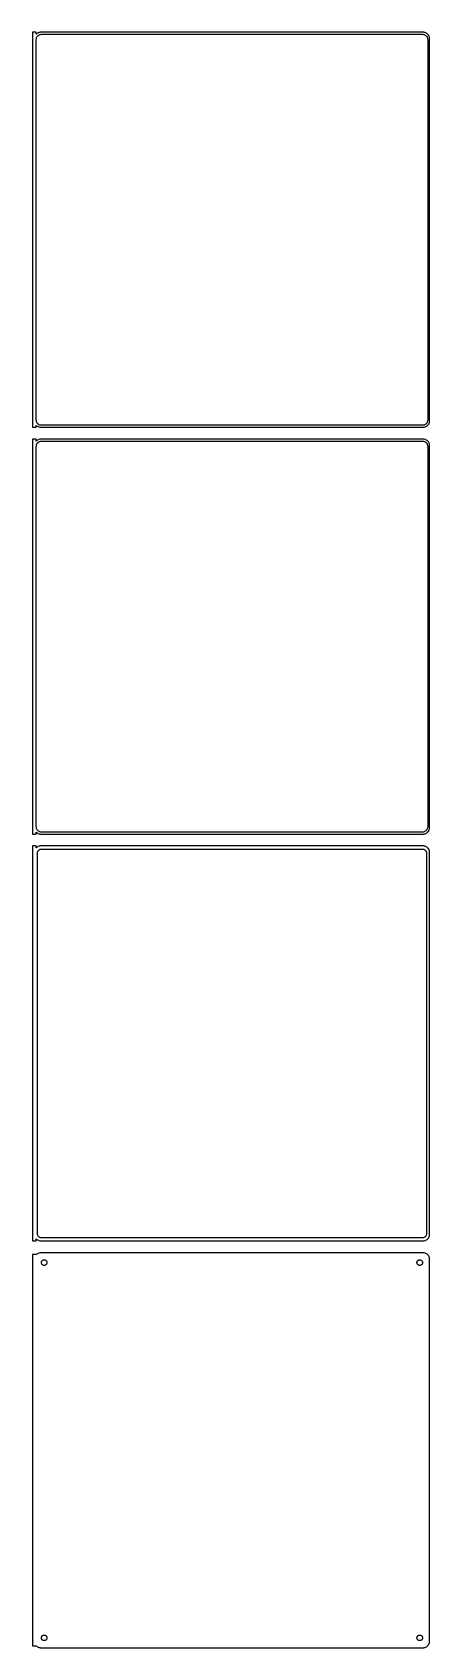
# Model space of a CAD drawing. Header units: metres. Extents: x -152 to 150, y 1086 to 2313.
import ezdxf

# ---------------------------------------------------------------- set-up
doc = ezdxf.new("R2010")
doc.units = ezdxf.units.M

msp = doc.modelspace()

# ---------------------------------------------------------------- linework, layer by layer
for p, q in [((-148.5, 2312.99), (-151.5, 2312.99)), ((-151.5, 2312.99), (-151.5, 2013.01)), ((-148.5, 2311.56), (-148.5, 2312.99)), ((-148.187, 2311.85), (-148.5, 2311.56)), ((-148.5, 2307.5), (-148.468, 2308)), ((-148.5, 2018.5), (-148.5, 2307.5)), ((-148.468, 2308), (-148.374, 2308.49)), ((-148.374, 2308.49), (-148.219, 2308.97)), ((-148.219, 2308.97), (-148.005, 2309.43)), ((-147.679, 2312.22), (-148.187, 2311.85)), ((-148.005, 2309.43), (-147.736, 2309.85)), ((-147.736, 2309.85), (-147.416, 2310.24)), ((-147.129, 2312.52), (-147.679, 2312.22)), ((-147.416, 2310.24), (-147.05, 2310.58)), ((-146.545, 2312.76), (-147.129, 2312.52)), ((-147.05, 2310.58), (-146.643, 2310.88)), ((-146.643, 2310.88), (-146.203, 2311.12)), ((-145.937, 2312.91), (-146.545, 2312.76)), ((-146.203, 2311.12), (-145.736, 2311.3)), ((-145.314, 2312.99), (-145.937, 2312.91)), ((-145.736, 2311.3), (-145.25, 2311.43)), ((145.314, 2312.99), (-145.314, 2312.99)), ((-145.25, 2311.43), (-144.751, 2311.49)), ((-144.751, 2311.49), (144.751, 2311.49)), ((144.751, 2311.49), (145.25, 2311.43)), ((145.25, 2311.43), (145.736, 2311.3)), ((145.937, 2312.91), (145.314, 2312.99)), ((145.736, 2311.3), (146.203, 2311.12)), ((146.545, 2312.76), (145.937, 2312.91)), ((146.203, 2311.12), (146.643, 2310.88)), ((147.129, 2312.52), (146.545, 2312.76)), ((146.643, 2310.88), (147.05, 2310.58)), ((147.05, 2310.58), (147.416, 2310.24)), ((147.679, 2312.22), (147.129, 2312.52)), ((147.416, 2310.24), (147.736, 2309.85)), ((148.187, 2311.85), (147.679, 2312.22)), ((147.736, 2309.85), (148.005, 2309.43)), ((148.005, 2309.43), (148.219, 2308.97)), ((148.645, 2311.42), (148.187, 2311.85)), ((148.219, 2308.97), (148.374, 2308.49)), ((148.374, 2308.49), (148.468, 2308)), ((148.468, 2308), (148.5, 2307.5)), ((148.5, 2307.5), (148.5, 2018.5)), ((149.045, 2310.94), (148.645, 2311.42)), ((149.382, 2310.41), (149.045, 2310.94)), ((149.649, 2309.84), (149.382, 2310.41)), ((149.843, 2309.24), (149.649, 2309.84)), ((149.961, 2308.63), (149.843, 2309.24)), ((150, 2308), (149.961, 2308.63)), ((150, 2018), (150, 2308)), ((-151.5, 2013.01), (-148.5, 2013.01)), ((-148.468, 2018), (-148.5, 2018.5)), ((-148.5, 2014.44), (-148.187, 2014.15)), ((-148.5, 2013.01), (-148.5, 2014.44)), ((-148.374, 2017.51), (-148.468, 2018)), ((-148.219, 2017.03), (-148.374, 2017.51)), ((-148.005, 2016.57), (-148.219, 2017.03)), ((-148.187, 2014.15), (-147.679, 2013.78)), ((-147.736, 2016.15), (-148.005, 2016.57)), ((-147.416, 2015.76), (-147.736, 2016.15)), ((-147.679, 2013.78), (-147.129, 2013.48)), ((-147.05, 2015.42), (-147.416, 2015.76)), ((-147.129, 2013.48), (-146.545, 2013.24)), ((-146.643, 2015.12), (-147.05, 2015.42)), ((-146.203, 2014.88), (-146.643, 2015.12)), ((-146.545, 2013.24), (-145.937, 2013.09)), ((-145.736, 2014.7), (-146.203, 2014.88)), ((-145.937, 2013.09), (-145.314, 2013.01)), ((-145.25, 2014.57), (-145.736, 2014.7)), ((-145.314, 2013.01), (145.314, 2013.01)), ((-144.751, 2014.51), (-145.25, 2014.57)), ((144.751, 2014.51), (-144.751, 2014.51)), ((145.25, 2014.57), (144.751, 2014.51)), ((145.736, 2014.7), (145.25, 2014.57)), ((145.314, 2013.01), (145.937, 2013.09)), ((146.203, 2014.88), (145.736, 2014.7)), ((145.937, 2013.09), (146.545, 2013.24)), ((146.643, 2015.12), (146.203, 2014.88)), ((146.545, 2013.24), (147.129, 2013.48)), ((147.05, 2015.42), (146.643, 2015.12)), ((147.416, 2015.76), (147.05, 2015.42)), ((147.129, 2013.48), (147.679, 2013.78)), ((147.736, 2016.15), (147.416, 2015.76)), ((147.679, 2013.78), (148.187, 2014.15)), ((148.005, 2016.57), (147.736, 2016.15)), ((148.219, 2017.03), (148.005, 2016.57)), ((148.187, 2014.15), (148.645, 2014.58)), ((148.374, 2017.51), (148.219, 2017.03)), ((148.468, 2018), (148.374, 2017.51)), ((148.5, 2018.5), (148.468, 2018)), ((148.645, 2014.58), (149.045, 2015.06)), ((149.045, 2015.06), (149.382, 2015.59)), ((149.382, 2015.59), (149.649, 2016.16)), ((149.649, 2016.16), (149.843, 2016.76)), ((149.843, 2016.76), (149.961, 2017.37)), ((149.961, 2017.37), (150, 2018)), ((-148.5, 2003.99), (-151.5, 2003.99)), ((-151.5, 2003.99), (-151.5, 1704.01)), ((-148.5, 2002.56), (-148.5, 2003.99)), ((-148.187, 2002.85), (-148.5, 2002.56)), ((-148.219, 1999.97), (-148.005, 2000.43)), ((-147.679, 2003.22), (-148.187, 2002.85)), ((-148.005, 2000.43), (-147.736, 2000.85)), ((-147.736, 2000.85), (-147.416, 2001.24)), ((-147.129, 2003.52), (-147.679, 2003.22)), ((-147.416, 2001.24), (-147.05, 2001.58)), ((-146.545, 2003.76), (-147.129, 2003.52)), ((-147.05, 2001.58), (-146.643, 2001.88)), ((-146.643, 2001.88), (-146.203, 2002.12)), ((-145.937, 2003.91), (-146.545, 2003.76)), ((-146.203, 2002.12), (-145.736, 2002.3)), ((-145.314, 2003.99), (-145.937, 2003.91)), ((-145.736, 2002.3), (-145.25, 2002.43)), ((145.314, 2003.99), (-145.314, 2003.99)), ((-145.25, 2002.43), (-144.751, 2002.49)), ((-144.751, 2002.49), (144.751, 2002.49)), ((144.751, 2002.49), (145.25, 2002.43)), ((145.25, 2002.43), (145.736, 2002.3)), ((145.937, 2003.91), (145.314, 2003.99)), ((145.736, 2002.3), (146.203, 2002.12)), ((146.545, 2003.76), (145.937, 2003.91)), ((146.203, 2002.12), (146.643, 2001.88)), ((147.129, 2003.52), (146.545, 2003.76)), ((146.643, 2001.88), (147.05, 2001.58)), ((147.05, 2001.58), (147.416, 2001.24)), ((147.679, 2003.22), (147.129, 2003.52)), ((147.416, 2001.24), (147.736, 2000.85)), ((148.187, 2002.85), (147.679, 2003.22)), ((147.736, 2000.85), (148.005, 2000.43)), ((148.005, 2000.43), (148.219, 1999.97)), ((148.645, 2002.42), (148.187, 2002.85)), ((149.045, 2001.94), (148.645, 2002.42)), ((149.382, 2001.41), (149.045, 2001.94)), ((149.649, 2000.84), (149.382, 2001.41)), ((149.843, 2000.24), (149.649, 2000.84)), ((149.961, 1999.63), (149.843, 2000.24)), ((-148.5, 1998.5), (-148.468, 1999)), ((-148.5, 1709.5), (-148.5, 1998.5)), ((-148.468, 1999), (-148.374, 1999.49)), ((-148.374, 1999.49), (-148.219, 1999.97)), ((148.219, 1999.97), (148.374, 1999.49)), ((148.374, 1999.49), (148.468, 1999)), ((148.468, 1999), (148.5, 1998.5)), ((148.5, 1998.5), (148.5, 1709.5)), ((150, 1999), (149.961, 1999.63)), ((150, 1709), (150, 1999)), ((-148.468, 1709), (-148.5, 1709.5)), ((-148.374, 1708.51), (-148.468, 1709)), ((-148.219, 1708.03), (-148.374, 1708.51)), ((-148.005, 1707.57), (-148.219, 1708.03)), ((-147.736, 1707.15), (-148.005, 1707.57)), ((-147.416, 1706.76), (-147.736, 1707.15)), ((-147.05, 1706.42), (-147.416, 1706.76)), ((-146.643, 1706.12), (-147.05, 1706.42)), ((-146.203, 1705.88), (-146.643, 1706.12)), ((-145.736, 1705.7), (-146.203, 1705.88)), ((-145.25, 1705.57), (-145.736, 1705.7)), ((-144.751, 1705.51), (-145.25, 1705.57)), ((144.751, 1705.51), (-144.751, 1705.51)), ((145.25, 1705.57), (144.751, 1705.51)), ((145.736, 1705.7), (145.25, 1705.57)), ((146.203, 1705.88), (145.736, 1705.7)), ((146.643, 1706.12), (146.203, 1705.88)), ((147.05, 1706.42), (146.643, 1706.12)), ((147.416, 1706.76), (147.05, 1706.42)), ((147.736, 1707.15), (147.416, 1706.76)), ((148.005, 1707.57), (147.736, 1707.15)), ((148.219, 1708.03), (148.005, 1707.57)), ((148.187, 1705.15), (148.645, 1705.58)), ((148.374, 1708.51), (148.219, 1708.03)), ((148.468, 1709), (148.374, 1708.51)), ((148.5, 1709.5), (148.468, 1709)), ((148.645, 1705.58), (149.045, 1706.06)), ((149.045, 1706.06), (149.382, 1706.59)), ((149.382, 1706.59), (149.649, 1707.16)), ((149.649, 1707.16), (149.843, 1707.76)), ((149.843, 1707.76), (149.961, 1708.37)), ((149.961, 1708.37), (150, 1709)), ((-151.5, 1704.01), (-148.5, 1704.01)), ((-148.5, 1694.98), (-151.5, 1694.98)), ((-151.5, 1694.98), (-151.5, 1395.02)), ((-148.5, 1705.44), (-148.187, 1705.15)), ((-148.5, 1704.01), (-148.5, 1705.44)), ((-148.5, 1693.56), (-148.5, 1694.98)), ((-148.187, 1693.85), (-148.5, 1693.56)), ((-148.187, 1705.15), (-147.679, 1704.78)), ((-147.679, 1694.22), (-148.187, 1693.85)), ((-147.679, 1704.78), (-147.129, 1704.48)), ((-147.129, 1694.52), (-147.679, 1694.22)), ((-147.129, 1704.48), (-146.545, 1704.24)), ((-146.545, 1694.76), (-147.129, 1694.52)), ((-146.545, 1704.24), (-145.937, 1704.09)), ((-145.937, 1694.91), (-146.545, 1694.76)), ((-145.937, 1704.09), (-145.314, 1704.01)), ((-145.314, 1694.99), (-145.937, 1694.91)), ((-145.314, 1704.01), (145.314, 1704.01)), ((145.314, 1694.99), (-145.314, 1694.99)), ((145.314, 1704.01), (145.937, 1704.09)), ((145.937, 1694.91), (145.314, 1694.99)), ((145.937, 1704.09), (146.545, 1704.24)), ((146.545, 1694.76), (145.937, 1694.91)), ((146.545, 1704.24), (147.129, 1704.48)), ((147.129, 1694.52), (146.545, 1694.76)), ((147.129, 1704.48), (147.679, 1704.78)), ((147.679, 1694.22), (147.129, 1694.52)), ((147.679, 1704.78), (148.187, 1705.15)), ((148.187, 1693.85), (147.679, 1694.22)), ((148.645, 1693.42), (148.187, 1693.85)), ((149.045, 1692.94), (148.645, 1693.42)), ((-147.613, 1689.5), (-147.588, 1689.89)), ((-147.613, 1400.5), (-147.613, 1689.5)), ((-147.588, 1689.89), (-147.515, 1690.27)), ((-147.515, 1690.27), (-147.394, 1690.65)), ((-147.394, 1690.65), (-147.228, 1691)), ((-147.228, 1691), (-147.018, 1691.33)), ((-147.018, 1691.33), (-146.769, 1691.63)), ((-146.769, 1691.63), (-146.484, 1691.9)), ((-146.484, 1691.9), (-146.168, 1692.13)), ((-146.168, 1692.13), (-145.825, 1692.32)), ((-145.825, 1692.32), (-145.462, 1692.46)), ((-145.462, 1692.46), (-145.083, 1692.56)), ((-145.083, 1692.56), (-144.695, 1692.61)), ((-144.695, 1692.61), (144.695, 1692.61)), ((144.695, 1692.61), (145.083, 1692.56)), ((145.083, 1692.56), (145.462, 1692.46)), ((145.462, 1692.46), (145.825, 1692.32)), ((145.825, 1692.32), (146.168, 1692.13)), ((146.168, 1692.13), (146.484, 1691.9)), ((146.484, 1691.9), (146.769, 1691.63)), ((146.769, 1691.63), (147.018, 1691.33)), ((147.018, 1691.33), (147.228, 1691)), ((147.228, 1691), (147.394, 1690.65)), ((147.394, 1690.65), (147.515, 1690.27)), ((147.515, 1690.27), (147.588, 1689.89)), ((147.588, 1689.89), (147.613, 1689.5)), ((147.613, 1689.5), (147.613, 1400.5)), ((149.382, 1692.41), (149.045, 1692.94)), ((149.649, 1691.84), (149.382, 1692.41)), ((149.843, 1691.24), (149.649, 1691.84)), ((149.961, 1690.63), (149.843, 1691.24)), ((150, 1690), (149.961, 1690.63)), ((150, 1400), (150, 1690)), ((-147.588, 1400.11), (-147.613, 1400.5)), ((-147.515, 1399.73), (-147.588, 1400.11)), ((-147.394, 1399.35), (-147.515, 1399.73)), ((-147.228, 1399), (-147.394, 1399.35)), ((-147.018, 1398.67), (-147.228, 1399)), ((147.228, 1399), (147.018, 1398.67)), ((147.394, 1399.35), (147.228, 1399)), ((147.515, 1399.73), (147.394, 1399.35)), ((147.588, 1400.11), (147.515, 1399.73)), ((147.613, 1400.5), (147.588, 1400.11)), ((149.649, 1398.16), (149.843, 1398.76)), ((149.843, 1398.76), (149.961, 1399.37)), ((149.961, 1399.37), (150, 1400)), ((-151.5, 1395.02), (-148.5, 1395.02)), ((-148.5, 1395.02), (-148.5, 1396.44)), ((-148.5, 1396.44), (-148.187, 1396.15)), ((-148.187, 1396.15), (-147.679, 1395.78)), ((-147.679, 1395.78), (-147.129, 1395.48)), ((-147.129, 1395.48), (-146.545, 1395.24)), ((-146.769, 1398.37), (-147.018, 1398.67)), ((-146.484, 1398.1), (-146.769, 1398.37)), ((-146.545, 1395.24), (-145.937, 1395.09)), ((-146.168, 1397.87), (-146.484, 1398.1)), ((-145.825, 1397.68), (-146.168, 1397.87)), ((-145.937, 1395.09), (-145.314, 1395.01)), ((-145.462, 1397.54), (-145.825, 1397.68)), ((-145.083, 1397.44), (-145.462, 1397.54)), ((-145.314, 1395.01), (145.314, 1395.01)), ((-144.695, 1397.39), (-145.083, 1397.44)), ((144.695, 1397.39), (-144.695, 1397.39)), ((145.083, 1397.44), (144.695, 1397.39)), ((145.462, 1397.54), (145.083, 1397.44)), ((145.314, 1395.01), (145.937, 1395.09)), ((145.825, 1397.68), (145.462, 1397.54)), ((146.168, 1397.87), (145.825, 1397.68)), ((145.937, 1395.09), (146.545, 1395.24)), ((146.484, 1398.1), (146.168, 1397.87)), ((146.769, 1398.37), (146.484, 1398.1)), ((146.545, 1395.24), (147.129, 1395.48)), ((147.018, 1398.67), (146.769, 1398.37)), ((147.129, 1395.48), (147.679, 1395.78)), ((147.679, 1395.78), (148.187, 1396.15)), ((148.187, 1396.15), (148.645, 1396.58)), ((148.645, 1396.58), (149.045, 1397.06)), ((149.045, 1397.06), (149.382, 1397.59)), ((149.382, 1397.59), (149.649, 1398.16)), ((-148.5, 1384.65), (-151.5, 1384.65)), ((-151.5, 1384.65), (-151.5, 1087.35)), ((-148.187, 1384.85), (-148.5, 1384.56)), ((-148.5, 1384.56), (-148.5, 1384.65)), ((-147.679, 1385.22), (-148.187, 1384.85)), ((-147.129, 1385.52), (-147.679, 1385.22)), ((-146.545, 1385.76), (-147.129, 1385.52)), ((-145.937, 1385.91), (-146.545, 1385.76)), ((-145.314, 1385.99), (-145.937, 1385.91)), ((145.314, 1385.99), (-145.314, 1385.99)), ((-144.635, 1378.5), (-144.618, 1378.77)), ((-144.618, 1378.23), (-144.635, 1378.5)), ((-144.618, 1378.77), (-144.568, 1379.03)), ((-144.568, 1377.97), (-144.618, 1378.23)), ((-144.568, 1379.03), (-144.485, 1379.29)), ((-144.485, 1377.71), (-144.568, 1377.97)), ((-144.485, 1379.29), (-144.371, 1379.53)), ((-144.371, 1377.47), (-144.485, 1377.71)), ((-144.371, 1379.53), (-144.227, 1379.76)), ((-144.227, 1377.24), (-144.371, 1377.47)), ((-144.227, 1379.76), (-144.057, 1379.96)), ((-144.057, 1377.04), (-144.227, 1377.24)), ((-144.057, 1379.96), (-143.861, 1380.15)), ((-143.861, 1376.85), (-144.057, 1377.04)), ((-143.861, 1380.15), (-143.644, 1380.3)), ((-143.644, 1376.7), (-143.861, 1376.85)), ((-143.644, 1380.3), (-143.409, 1380.43)), ((-143.409, 1376.57), (-143.644, 1376.7)), ((-143.409, 1380.43), (-143.16, 1380.53)), ((-143.16, 1376.47), (-143.409, 1376.57)), ((-143.16, 1380.53), (-142.9, 1380.6)), ((-142.9, 1376.4), (-143.16, 1376.47)), ((-142.9, 1380.6), (-142.634, 1380.63)), ((-142.634, 1376.37), (-142.9, 1376.4)), ((-142.634, 1380.63), (-142.366, 1380.63)), ((-142.366, 1376.37), (-142.634, 1376.37)), ((-142.366, 1380.63), (-142.1, 1380.6)), ((-142.1, 1376.4), (-142.366, 1376.37)), ((-142.1, 1380.6), (-141.84, 1380.53)), ((-141.84, 1376.47), (-142.1, 1376.4)), ((-141.84, 1380.53), (-141.591, 1380.43)), ((-141.591, 1376.57), (-141.84, 1376.47)), ((-141.591, 1380.43), (-141.356, 1380.3)), ((-141.356, 1376.7), (-141.591, 1376.57)), ((-141.356, 1380.3), (-141.139, 1380.15)), ((-141.139, 1376.85), (-141.356, 1376.7)), ((-141.139, 1380.15), (-140.943, 1379.96)), ((-140.943, 1377.04), (-141.139, 1376.85)), ((-140.943, 1379.96), (-140.773, 1379.76)), ((-140.773, 1377.24), (-140.943, 1377.04)), ((-140.773, 1379.76), (-140.629, 1379.53)), ((-140.629, 1377.47), (-140.773, 1377.24)), ((-140.629, 1379.53), (-140.515, 1379.29)), ((-140.515, 1377.71), (-140.629, 1377.47)), ((-140.515, 1379.29), (-140.432, 1379.03)), ((-140.432, 1377.97), (-140.515, 1377.71)), ((-140.432, 1379.03), (-140.382, 1378.77)), ((-140.382, 1378.23), (-140.432, 1377.97)), ((-140.382, 1378.77), (-140.365, 1378.5)), ((-140.365, 1378.5), (-140.382, 1378.23)), ((140.365, 1378.5), (140.382, 1378.77)), ((140.382, 1378.23), (140.365, 1378.5)), ((140.382, 1378.77), (140.432, 1379.03)), ((140.432, 1377.97), (140.382, 1378.23)), ((140.432, 1379.03), (140.515, 1379.29)), ((140.515, 1377.71), (140.432, 1377.97)), ((140.515, 1379.29), (140.629, 1379.53)), ((140.629, 1377.47), (140.515, 1377.71)), ((140.629, 1379.53), (140.773, 1379.76)), ((140.773, 1377.24), (140.629, 1377.47)), ((140.773, 1379.76), (140.943, 1379.96)), ((140.943, 1377.04), (140.773, 1377.24)), ((140.943, 1379.96), (141.139, 1380.15)), ((141.139, 1376.85), (140.943, 1377.04)), ((141.139, 1380.15), (141.356, 1380.3)), ((141.356, 1376.7), (141.139, 1376.85)), ((141.356, 1380.3), (141.591, 1380.43)), ((141.591, 1376.57), (141.356, 1376.7)), ((141.591, 1380.43), (141.84, 1380.53)), ((141.84, 1376.47), (141.591, 1376.57)), ((141.84, 1380.53), (142.1, 1380.6)), ((142.1, 1376.4), (141.84, 1376.47)), ((142.1, 1380.6), (142.366, 1380.63)), ((142.366, 1376.37), (142.1, 1376.4)), ((142.366, 1380.63), (142.634, 1380.63)), ((142.634, 1376.37), (142.366, 1376.37)), ((142.634, 1380.63), (142.9, 1380.6)), ((142.9, 1376.4), (142.634, 1376.37)), ((142.9, 1380.6), (143.16, 1380.53)), ((143.16, 1376.47), (142.9, 1376.4)), ((143.16, 1380.53), (143.409, 1380.43)), ((143.409, 1376.57), (143.16, 1376.47)), ((143.409, 1380.43), (143.644, 1380.3)), ((143.644, 1376.7), (143.409, 1376.57)), ((143.644, 1380.3), (143.861, 1380.15)), ((143.861, 1376.85), (143.644, 1376.7)), ((143.861, 1380.15), (144.057, 1379.96)), ((144.057, 1377.04), (143.861, 1376.85)), ((144.057, 1379.96), (144.227, 1379.76)), ((144.227, 1377.24), (144.057, 1377.04)), ((144.227, 1379.76), (144.371, 1379.53)), ((144.371, 1377.47), (144.227, 1377.24)), ((144.371, 1379.53), (144.485, 1379.29)), ((144.485, 1377.71), (144.371, 1377.47)), ((144.485, 1379.29), (144.568, 1379.03)), ((144.568, 1377.97), (144.485, 1377.71)), ((144.568, 1379.03), (144.618, 1378.77)), ((144.618, 1378.23), (144.568, 1377.97)), ((144.618, 1378.77), (144.635, 1378.5)), ((144.635, 1378.5), (144.618, 1378.23)), ((145.937, 1385.91), (145.314, 1385.99)), ((146.545, 1385.76), (145.937, 1385.91)), ((147.129, 1385.52), (146.545, 1385.76)), ((147.679, 1385.22), (147.129, 1385.52)), ((148.187, 1384.85), (147.679, 1385.22)), ((148.645, 1384.42), (148.187, 1384.85)), ((149.045, 1383.94), (148.645, 1384.42)), ((149.382, 1383.41), (149.045, 1383.94)), ((149.649, 1382.84), (149.382, 1383.41)), ((149.843, 1382.24), (149.649, 1382.84)), ((149.961, 1381.63), (149.843, 1382.24)), ((150, 1381), (149.961, 1381.63)), ((150, 1091), (150, 1381)), ((-144.635, 1093.5), (-144.618, 1093.77)), ((-144.618, 1093.23), (-144.635, 1093.5)), ((-144.618, 1093.77), (-144.568, 1094.03)), ((-144.568, 1092.97), (-144.618, 1093.23)), ((-144.568, 1094.03), (-144.485, 1094.29)), ((-144.485, 1092.71), (-144.568, 1092.97)), ((-144.485, 1094.29), (-144.371, 1094.53)), ((-144.371, 1092.47), (-144.485, 1092.71)), ((-144.371, 1094.53), (-144.227, 1094.76)), ((-144.227, 1092.24), (-144.371, 1092.47)), ((-144.227, 1094.76), (-144.057, 1094.96)), ((-144.057, 1092.04), (-144.227, 1092.24)), ((-144.057, 1094.96), (-143.861, 1095.15)), ((-143.861, 1091.85), (-144.057, 1092.04)), ((-143.861, 1095.15), (-143.644, 1095.3)), ((-143.644, 1095.3), (-143.409, 1095.43)), ((-143.409, 1095.43), (-143.16, 1095.53)), ((-143.16, 1095.53), (-142.9, 1095.6)), ((-142.9, 1095.6), (-142.634, 1095.63)), ((-142.634, 1095.63), (-142.366, 1095.63)), ((-142.366, 1095.63), (-142.1, 1095.6)), ((-142.1, 1095.6), (-141.84, 1095.53)), ((-141.84, 1095.53), (-141.591, 1095.43)), ((-141.591, 1095.43), (-141.356, 1095.3)), ((-141.356, 1095.3), (-141.139, 1095.15)), ((-141.139, 1095.15), (-140.943, 1094.96)), ((-140.943, 1092.04), (-141.139, 1091.85)), ((-140.943, 1094.96), (-140.773, 1094.76)), ((-140.773, 1092.24), (-140.943, 1092.04)), ((-140.773, 1094.76), (-140.629, 1094.53)), ((-140.629, 1092.47), (-140.773, 1092.24)), ((-140.629, 1094.53), (-140.515, 1094.29)), ((-140.515, 1092.71), (-140.629, 1092.47)), ((-140.515, 1094.29), (-140.432, 1094.03)), ((-140.432, 1092.97), (-140.515, 1092.71)), ((-140.432, 1094.03), (-140.382, 1093.77)), ((-140.382, 1093.23), (-140.432, 1092.97)), ((-140.382, 1093.77), (-140.365, 1093.5)), ((-140.365, 1093.5), (-140.382, 1093.23)), ((140.365, 1093.5), (140.382, 1093.77)), ((140.382, 1093.23), (140.365, 1093.5)), ((140.382, 1093.77), (140.432, 1094.03)), ((140.432, 1092.97), (140.382, 1093.23)), ((140.432, 1094.03), (140.515, 1094.29)), ((140.515, 1092.71), (140.432, 1092.97)), ((140.515, 1094.29), (140.629, 1094.53)), ((140.629, 1092.47), (140.515, 1092.71)), ((140.629, 1094.53), (140.773, 1094.76)), ((140.773, 1092.24), (140.629, 1092.47)), ((140.773, 1094.76), (140.943, 1094.96)), ((140.943, 1092.04), (140.773, 1092.24)), ((140.943, 1094.96), (141.139, 1095.15)), ((141.139, 1091.85), (140.943, 1092.04)), ((141.139, 1095.15), (141.356, 1095.3)), ((141.356, 1095.3), (141.591, 1095.43)), ((141.591, 1095.43), (141.84, 1095.53)), ((141.84, 1095.53), (142.1, 1095.6)), ((142.1, 1095.6), (142.366, 1095.63)), ((142.366, 1095.63), (142.634, 1095.63)), ((142.634, 1095.63), (142.9, 1095.6)), ((142.9, 1095.6), (143.16, 1095.53)), ((143.16, 1095.53), (143.409, 1095.43)), ((143.409, 1095.43), (143.644, 1095.3)), ((143.644, 1095.3), (143.861, 1095.15)), ((143.861, 1095.15), (144.057, 1094.96)), ((144.057, 1092.04), (143.861, 1091.85)), ((144.057, 1094.96), (144.227, 1094.76)), ((144.227, 1092.24), (144.057, 1092.04)), ((144.227, 1094.76), (144.371, 1094.53)), ((144.371, 1092.47), (144.227, 1092.24)), ((144.371, 1094.53), (144.485, 1094.29)), ((144.485, 1092.71), (144.371, 1092.47)), ((144.485, 1094.29), (144.568, 1094.03)), ((144.568, 1092.97), (144.485, 1092.71)), ((144.568, 1094.03), (144.618, 1093.77)), ((144.618, 1093.23), (144.568, 1092.97)), ((144.618, 1093.77), (144.635, 1093.5)), ((144.635, 1093.5), (144.618, 1093.23)), ((-151.5, 1087.35), (-148.5, 1087.35)), ((-148.5, 1087.35), (-148.5, 1087.44)), ((-148.5, 1087.44), (-148.187, 1087.15)), ((-148.187, 1087.15), (-147.679, 1086.78)), ((-147.679, 1086.78), (-147.129, 1086.48)), ((-147.129, 1086.48), (-146.545, 1086.24)), ((-146.545, 1086.24), (-145.937, 1086.09)), ((-145.937, 1086.09), (-145.314, 1086.01)), ((-145.314, 1086.01), (145.314, 1086.01)), ((-143.644, 1091.7), (-143.861, 1091.85)), ((-143.409, 1091.57), (-143.644, 1091.7)), ((-143.16, 1091.47), (-143.409, 1091.57)), ((-142.9, 1091.4), (-143.16, 1091.47)), ((-142.634, 1091.37), (-142.9, 1091.4)), ((-142.366, 1091.37), (-142.634, 1091.37)), ((-142.1, 1091.4), (-142.366, 1091.37)), ((-141.84, 1091.47), (-142.1, 1091.4)), ((-141.591, 1091.57), (-141.84, 1091.47)), ((-141.356, 1091.7), (-141.591, 1091.57)), ((-141.139, 1091.85), (-141.356, 1091.7)), ((141.356, 1091.7), (141.139, 1091.85)), ((141.591, 1091.57), (141.356, 1091.7)), ((141.84, 1091.47), (141.591, 1091.57)), ((142.1, 1091.4), (141.84, 1091.47)), ((142.366, 1091.37), (142.1, 1091.4)), ((142.634, 1091.37), (142.366, 1091.37)), ((142.9, 1091.4), (142.634, 1091.37)), ((143.16, 1091.47), (142.9, 1091.4)), ((143.409, 1091.57), (143.16, 1091.47)), ((143.644, 1091.7), (143.409, 1091.57)), ((143.861, 1091.85), (143.644, 1091.7)), ((145.314, 1086.01), (145.937, 1086.09)), ((145.937, 1086.09), (146.545, 1086.24)), ((146.545, 1086.24), (147.129, 1086.48)), ((147.129, 1086.48), (147.679, 1086.78)), ((147.679, 1086.78), (148.187, 1087.15)), ((148.187, 1087.15), (148.645, 1087.58)), ((148.645, 1087.58), (149.045, 1088.06)), ((149.045, 1088.06), (149.382, 1088.59)), ((149.382, 1088.59), (149.649, 1089.16)), ((149.649, 1089.16), (149.843, 1089.76)), ((149.843, 1089.76), (149.961, 1090.37)), ((149.961, 1090.37), (150, 1091))]:
    msp.add_line(p, q)

doc.saveas('drawing.dxf')
